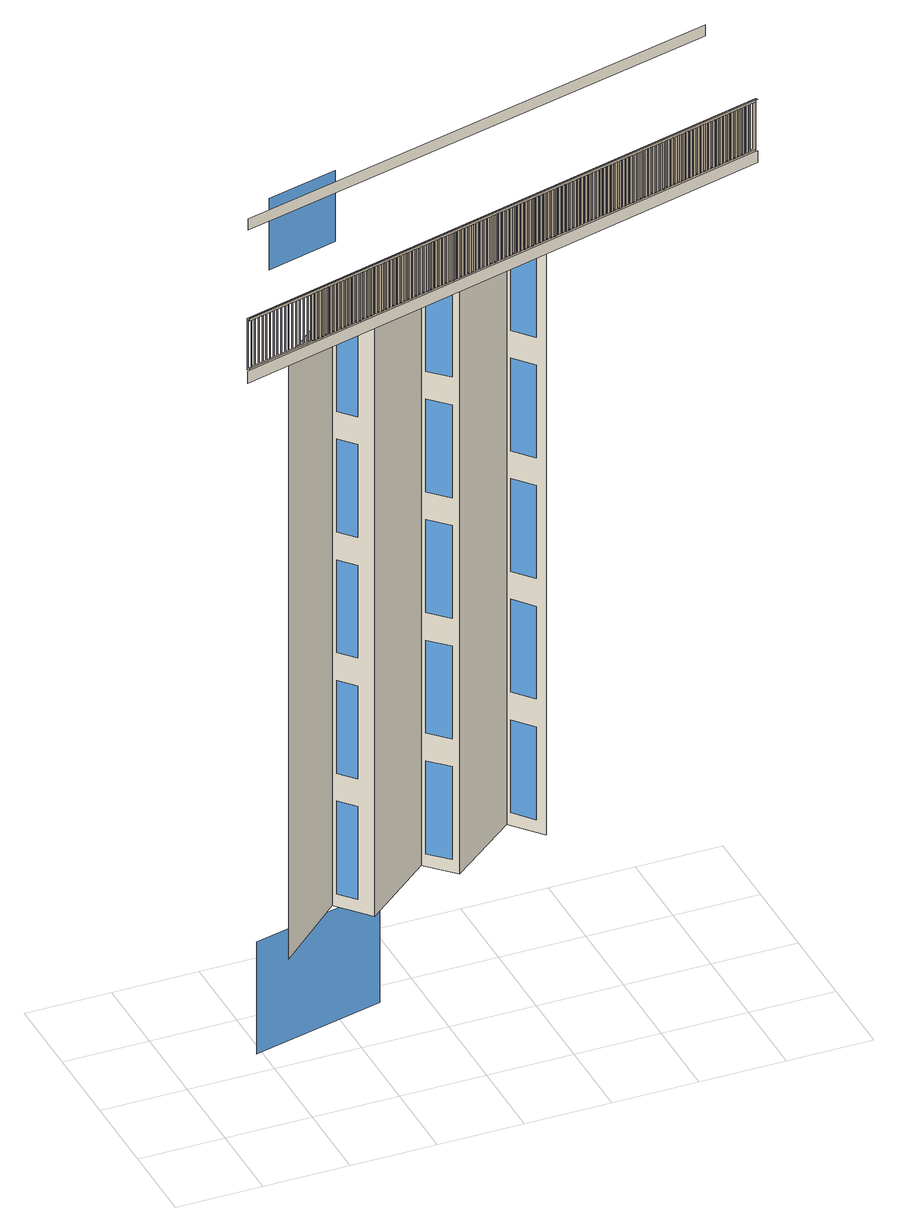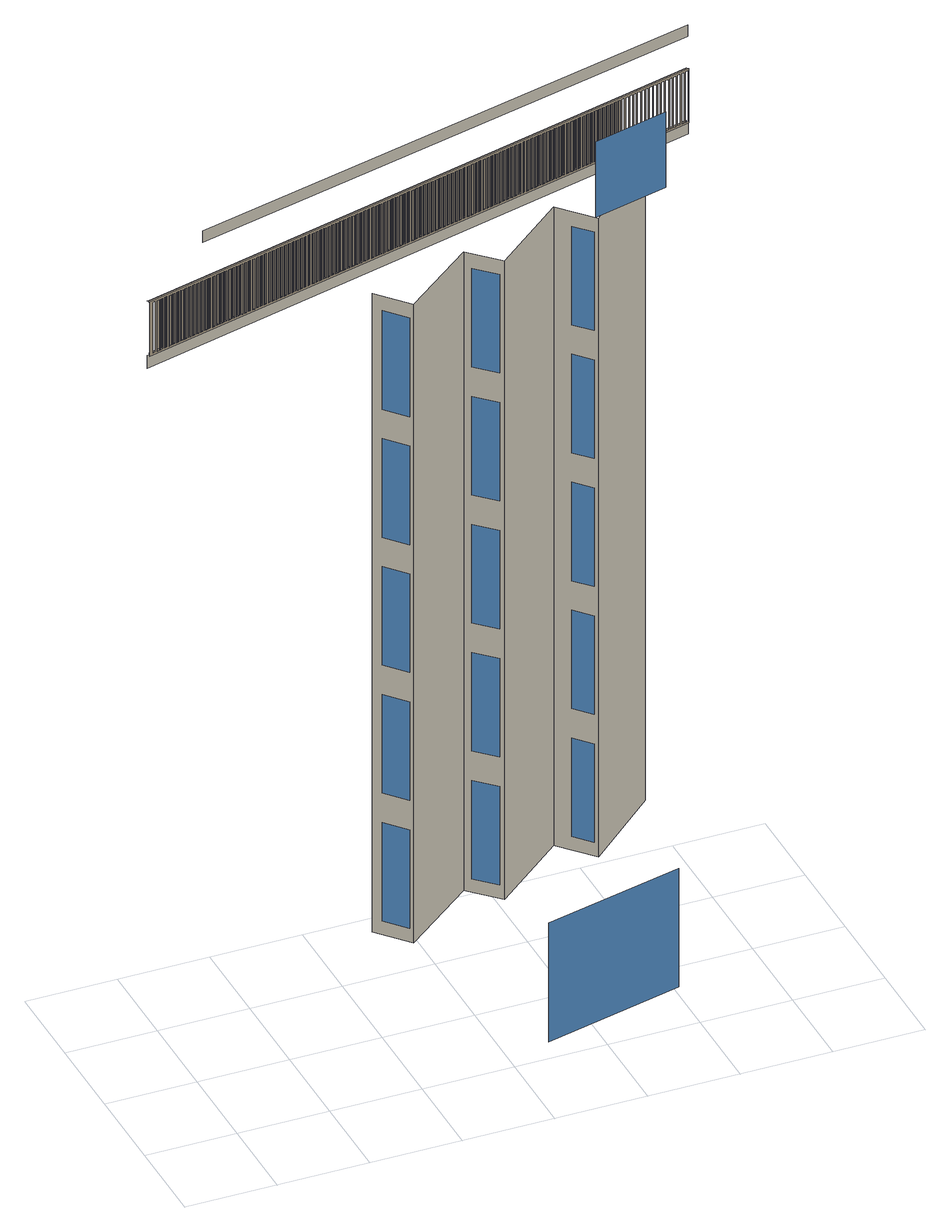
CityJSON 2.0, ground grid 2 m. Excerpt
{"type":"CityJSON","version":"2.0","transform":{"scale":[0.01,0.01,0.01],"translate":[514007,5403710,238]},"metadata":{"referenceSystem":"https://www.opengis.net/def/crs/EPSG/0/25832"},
"CityObjects":{
"building1":{"type":"Building","attributes":{"name":"Justizausbildungszentrum","Height.highReference":"highestRoofEdge","Height.lowReference":"lowestGroundPoint","Height.status":"measured","measuredHeight":23.2,"function":"3022","roofType":"1000","storeysAboveGround":7,"storeysBelowGround":2},"children":["building1-1"],"geometry":[{"type":"MultiSurface","lod":"3","boundaries":[[[0,1,2,3]],[[4,5,6,7]],[[8,9,10,11]],[[12,13,14,15]],[[16,17,18,19]],[[20,21,22,23]],[[24,25,26,27]],[[28,29,30,31]],[[3,2,32,33],[27,26,25,24],[31,30,29,28],[19,18,17,16],[23,22,21,20],[15,14,13,12]],[[34,33,32,35]],[[36,37,38,39]],[[40,41,42,43,44,45]],[[46,47,48,49]],[[50,51,52,53]],[[54,55,56,57]],[[58,59,60,61]],[[35,62,63,34],[49,48,47,46],[53,52,51,50],[57,56,55,54],[64,65,66,67],[61,60,59,58]],[[67,66,65,64]],[[68,63,62,69]],[[70,71,72,73]],[[74,75,76,77]],[[78,79,80,81]],[[82,83,68,69],[73,72,71,70],[77,76,75,74],[81,80,79,78],[84,85,86,87],[88,89,90,91]],[[87,86,85,84]],[[91,90,89,88]]],"semantics":{"surfaces":[{"type":"WallSurface"},{"type":"Window"}],"values":[0,1,1,1,1,1,1,1,0,0,0,0,1,1,1,1,0,1,0,1,1,1,0,1,1]}}]},
"building1-1":{"type":"BuildingInstallation","attributes":{"relationToConstruction":"outside"},"parents":["building1"],"geometry":[{"type":"MultiSurface","lod":"3","boundaries":[[[92,93,94,95]],[[96,97,93,92]],[[95,94,98,99]],[[99,98,97,96]],[[100,101,99,96]],[[100,102,103,101]],[[104,105,102,100]],[[101,103,106,107]],[[107,106,105,104]],[[108,109,107,104]],[[108,110,111,109]],[[112,113,110,108]],[[109,111,114,115]],[[115,114,113,112]],[[116,117,115,112]],[[116,118,119,117]],[[120,121,118,116]],[[117,119,122,123]],[[123,122,121,120]],[[124,125,123,120]],[[124,126,127,125]],[[128,129,126,124]],[[125,127,130,131]],[[131,130,129,128]],[[132,133,131,128]],[[132,134,135,133]],[[136,137,134,132]],[[133,135,138,139]],[[139,138,137,136]],[[140,141,139,136]],[[140,142,143,141]],[[144,145,142,140]],[[141,143,146,147]],[[147,146,145,144]],[[148,149,147,144]],[[148,150,151,149]],[[152,153,150,148]],[[149,151,154,155]],[[155,154,153,152]],[[156,157,155,152]],[[156,158,159,157]],[[160,161,158,156]],[[157,159,162,163]],[[163,162,161,160]],[[164,165,163,160]],[[164,166,167,165]],[[168,169,166,164]],[[165,167,170,171]],[[171,170,169,168]],[[172,173,171,168]],[[172,174,175,173]],[[176,177,174,172]],[[173,175,178,179]],[[179,178,177,176]],[[180,181,179,176]],[[180,182,183,181]],[[184,185,182,180]],[[181,183,186,187]],[[187,186,185,184]],[[188,189,187,184]],[[188,190,191,189]],[[192,193,190,188]],[[189,191,194,195]],[[195,194,193,192]],[[196,197,195,192]],[[196,198,199,197]],[[200,201,198,196]],[[197,199,202,203]],[[203,202,201,200]],[[204,205,203,200]],[[204,206,207,205]],[[208,209,206,204]],[[205,207,210,211]],[[211,210,209,208]],[[212,213,211,208]],[[212,214,215,213]],[[216,217,214,212]],[[213,215,218,219]],[[219,218,217,216]],[[220,221,219,216]],[[220,222,223,221]],[[224,225,222,220]],[[221,223,226,227]],[[227,226,225,224]],[[228,229,227,224]],[[228,230,231,229]],[[232,233,230,228]],[[229,231,234,235]],[[235,234,233,232]],[[236,237,235,232]],[[236,238,239,237]],[[240,241,238,236]],[[237,239,242,243]],[[243,242,241,240]],[[244,245,243,240]],[[244,246,247,245]],[[248,249,246,244]],[[245,247,250,251]],[[251,250,249,248]],[[252,253,251,248]],[[252,254,255,253]],[[256,257,254,252]],[[253,255,258,259]],[[259,258,257,256]],[[260,261,259,256]],[[260,262,263,261]],[[264,265,262,260]],[[261,263,266,267]],[[267,266,265,264]],[[268,269,267,264]],[[268,270,271,269]],[[272,273,270,268]],[[269,271,274,275]],[[275,274,273,272]],[[276,277,275,272]],[[276,278,279,277]],[[280,281,278,276]],[[277,279,282,283]],[[283,282,281,280]],[[284,285,283,280]],[[284,286,287,285]],[[288,289,286,284]],[[285,287,290,291]],[[291,290,289,288]],[[292,293,291,288]],[[292,294,295,293]],[[296,297,294,292]],[[293,295,298,299]],[[299,298,297,296]],[[300,301,299,296]],[[300,302,303,301]],[[304,305,302,300]],[[301,303,306,307]],[[307,306,305,304]],[[308,309,307,304]],[[308,310,311,309]],[[312,313,310,308]],[[309,311,314,315]],[[315,314,313,312]],[[316,317,315,312]],[[316,318,319,317]],[[320,321,318,316]],[[317,319,322,323]],[[323,322,321,320]],[[324,325,323,320]],[[324,326,327,325]],[[328,329,326,324]],[[325,327,330,331]],[[331,330,329,328]],[[332,333,331,328]],[[332,334,335,333]],[[336,337,334,332]],[[333,335,338,339]],[[339,338,337,336]],[[340,341,339,336]],[[340,342,343,341]],[[344,345,342,340]],[[341,343,346,347]],[[347,346,345,344]],[[348,349,347,344]],[[348,350,351,349]],[[352,353,350,348]],[[349,351,354,355]],[[355,354,353,352]],[[356,357,355,352]],[[356,358,359,357]],[[360,361,358,356]],[[357,359,362,363]],[[363,362,361,360]],[[364,365,363,360]],[[364,366,367,365]],[[368,369,366,364]],[[365,367,370,371]],[[371,370,369,368]],[[372,373,371,368]],[[372,374,375,373]],[[376,377,374,372]],[[373,375,378,379]],[[379,378,377,376]],[[380,381,379,376]],[[380,382,383,381]],[[384,385,382,380]],[[381,383,386,387]],[[387,386,385,384]],[[388,389,387,384]],[[388,390,391,389]],[[392,393,394,395],[396,397,398,399],[400,401,402,403],[404,405,406,407],[408,409,410,411],[412,413,414,415],[416,417,418,419],[420,421,422,423],[424,425,426,427],[428,429,430,431],[432,433,434,435],[436,437,438,439],[440,441,442,443],[444,445,446,447],[448,449,450,451],[452,453,454,455],[456,457,458,459],[460,461,462,463],[97,98,94,93],[105,106,103,102],[113,114,111,110],[121,122,119,118],[129,130,127,126],[137,138,135,134],[145,146,143,142],[153,154,151,150],[161,162,159,158],[169,170,167,166],[177,178,175,174],[185,186,183,182],[193,194,191,190],[201,202,199,198],[209,210,207,206],[217,218,215,214],[225,226,223,222],[233,234,231,230],[241,242,239,238],[249,250,247,246],[257,258,255,254],[265,266,263,262],[273,274,271,270],[281,282,279,278],[289,290,287,286],[297,298,295,294],[305,306,303,302],[313,314,311,310],[321,322,319,318],[329,330,327,326],[337,338,335,334],[345,346,343,342],[353,354,351,350],[361,362,359,358],[369,370,367,366],[377,378,375,374],[385,386,383,382],[464,465,391,390],[466,467,468,469],[470,471,472,473],[474,475,476,477],[478,479,480,481],[482,483,484,485],[486,487,488,489],[490,491,492,493],[494,495,496,497],[498,499,500,501],[502,503,504,505],[506,507,508,509],[510,511,512,513],[514,515,516,517],[518,519,520,521],[522,523,524,525],[526,527,528,529],[530,531,532,533],[534,535,536,537],[538,539,540,541],[542,543,544,545],[546,547,548,549],[550,551,552,553],[554,555,556,557],[558,559,560,561],[562,563,564,565],[566,567,568,569],[570,571,572,573],[574,575,576,577],[578,579,580,581],[582,583,584,585],[586,587,588,589],[590,591,592,593],[594,595,596,597],[598,599,600,601],[602,603,604,605],[606,607,608,609],[610,611,612,613],[614,615,616,617],[618,619,620,621],[622,623,624,625],[626,627,628,629],[630,631,632,633],[634,635,636,637],[638,639,640,641],[642,643,644,645],[646,647,648,649],[650,651,652,653],[654,655,656,657],[658,659,660,661],[662,663,664,665],[666,667,668,669],[670,671,672,673],[674,675,676,677],[678,679,680,681],[682,683,684,685],[686,687,688,689],[690,691,692,693],[694,695,696,697],[698,699,700,701],[702,703,704,705],[706,707,708,709],[710,711,712,713],[714,715,716,717],[718,719,720,721],[722,723,724,725],[726,727,728,729],[730,731,732,733],[734,735,736,737],[738,739,740,741],[742,743,744,745],[746,747,748,749],[750,751,752,753],[754,755,756,757],[758,759,760,761],[762,763,764,765],[766,767,768,769],[770,771,772,773],[774,775,776,777],[778,779,780,781],[782,783,784,785]],[[786,464,390,388]],[[389,391,465,787]],[[787,465,464,786]],[[788,789,787,786]],[[788,469,468,789]],[[790,466,469,788]],[[789,468,467,791]],[[791,467,466,790]],[[792,793,791,790]],[[792,473,472,793]],[[794,470,473,792]],[[793,472,471,795]],[[795,471,470,794]],[[796,797,795,794]],[[796,477,476,797]],[[798,474,477,796]],[[797,476,475,799]],[[799,475,474,798]],[[800,801,799,798]],[[800,481,480,801]],[[802,478,481,800]],[[801,480,479,803]],[[803,479,478,802]],[[804,805,803,802]],[[804,485,484,805]],[[806,482,485,804]],[[805,484,483,807]],[[807,483,482,806]],[[808,809,807,806]],[[808,489,488,809]],[[810,486,489,808]],[[809,488,487,811]],[[811,487,486,810]],[[812,813,811,810]],[[812,493,492,813]],[[814,490,493,812]],[[813,492,491,815]],[[815,491,490,814]],[[816,817,815,814]],[[816,497,496,817]],[[818,494,497,816]],[[817,496,495,819]],[[819,495,494,818]],[[820,821,819,818]],[[820,501,500,821]],[[822,498,501,820]],[[821,500,499,823]],[[823,499,498,822]],[[824,825,823,822]],[[824,505,504,825]],[[826,502,505,824]],[[825,504,503,827]],[[827,503,502,826]],[[828,829,827,826]],[[828,509,508,829]],[[830,506,509,828]],[[829,508,507,831]],[[831,507,506,830]],[[832,833,831,830]],[[832,513,512,833]],[[834,510,513,832]],[[833,512,511,835]],[[835,511,510,834]],[[836,837,835,834]],[[836,517,516,837]],[[838,514,517,836]],[[839,840,841,842,843,844,845,846,847,848,849,850,851,852,853,854,855,856,857,858,859,860,861,862,863,864,865,866,867,868,869,870,871,872,95,99,101,107,109,115,117,123,125,131,133,139,141,147,149,155,157,163,165,171,173,179,181,187,189,195,197,203,205,211,213,219,221,227,229,235,237,243,245,251,253,259,261,267,269,275,277,283,285,291,293,299,301,307,309,315,317,323,325,331,333,339,341,347,349,355,357,363,365,371,373,379,381,387,389,787,789,791,793,795,797,799,801,803,805,807,809,811,813,815,817,819,821,823,825,827,829,831,833,835,837,873,874,875,876,877,878,879,880,881,882,883,884,885,886,887,888,889,890,891,892,893,894,895,896,897,898,899,900,901,902,903,904,905,906,907,908,909,910,911,912,913,914,915,916,917,918,919,920,921,922,923,924,925,926,927,928,929,930,931,932,933,934,935,936,937,938,939,940,941,942,943,944,945,946,947,948,949,950,951,952,953,954,955,956,957,958,959,960,961,962,963,964,965,966,967,968,969,970,971,972,973,974,975,976,977,978,979,980,981,982,983,984,985,986,987,988,989,990,991,992,993,994,995,996,997,998,999,1000,1001,1002,1003,1004,1005,1006,1007,1008,1009,1010]],[[837,516,515,873]],[[873,515,514,838]],[[1009,1011,392,395,1010]],[[1012,874,873,838]],[[1013,1014,1015,1016,1017,1018,1019,1020,1021,1022,1023,1024,1025,1026,1027,1028,1029,1030,1031,1032,1033,1034,1035,1036,1037,1038,1039,1040,1041,1042,1043,1044,1045,1046,1047,1048,1049,1050,1051,1052,1053,1054,1055,1056,1057,1058,1059,1060,1061,1062,1063,1064,1065,1066,1067,1068,1069,1070,1071,1072,1073,1074,1075,1076,1077,1078,1079,1080,1081,1082,1083,1084,1085,1086,1087,1088,1089,1090,1091,1092,1093,1094,1095,1096,1097,1098,1099,1100,1101,1102,1103,1104,1105,1106,1107,1108,1109,1110,1111,1112,1113,1114,1115,1116,1117,1118,1119,1120,1121,1122,1123,1124,1125,1126,1127,1128,1129,1130,1131,1132,1133,1134,1135,1136,1137,1138,1139,1140,1141,1142,1143,1144,1145,1146,1012,838,836,834,832,830,828,826,824,822,820,818,816,814,812,810,808,806,804,802,800,798,796,794,792,790,788,786,388,384,380,376,372,368,364,360,356,352,348,344,340,336,332,328,324,320,316,312,308,304,300,296,292,288,284,280,276,272,268,264,260,256,252,248,244,240,236,232,228,224,220,216,212,208,204,200,196,192,188,184,180,176,172,168,164,160,156,152,148,144,140,136,132,128,124,120,116,112,108,104,100,96,92,1147,1148,1149,1150,1151,1152,1153,1154,1155,1156,1157,1158,1159,1160,1161,1162,1163,1164,1165,1166,1167,1168,1169,1170,1171,1172,1173,1174,1175,1176,1177,1178,1179,1180,43,42]],[[1012,521,520,874]],[[1146,518,521,1012]],[[874,520,519,875]],[[875,519,518,1146]],[[1145,876,875,1146]],[[1145,525,524,876]],[[1144,522,525,1145]],[[876,524,523,877]],[[877,523,522,1144]],[[1143,878,877,1144]],[[1143,529,528,878]],[[1142,526,529,1143]],[[878,528,527,879]],[[879,527,526,1142]],[[1141,880,879,1142]],[[1141,533,532,880]],[[1140,530,533,1141]],[[880,532,531,881]],[[881,531,530,1140]],[[1139,882,881,1140]],[[1139,537,536,882]],[[1138,534,537,1139]],[[882,536,535,883]],[[883,535,534,1138]],[[1137,884,883,1138]],[[1137,541,540,884]],[[1136,538,541,1137]],[[884,540,539,885]],[[885,539,538,1136]],[[1135,886,885,1136]],[[1135,545,544,886]],[[1134,542,545,1135]],[[886,544,543,887]],[[887,543,542,1134]],[[1133,888,887,1134]],[[1133,549,548,888]],[[1132,546,549,1133]],[[888,548,547,889]],[[889,547,546,1132]],[[1131,890,889,1132]],[[1131,553,552,890]],[[1130,550,553,1131]],[[890,552,551,891]],[[891,551,550,1130]],[[1129,892,891,1130]],[[1129,557,556,892]],[[1128,554,557,1129]],[[892,556,555,893]],[[893,555,554,1128]],[[1127,894,893,1128]],[[1127,561,560,894]],[[1126,558,561,1127]],[[894,560,559,895]],[[895,559,558,1126]],[[1125,896,895,1126]],[[1125,565,564,896]],[[1124,562,565,1125]],[[896,564,563,897]],[[897,563,562,1124]],[[1123,898,897,1124]],[[1123,569,568,898]],[[1122,566,569,1123]],[[898,568,567,899]],[[899,567,566,1122]],[[1121,900,899,1122]],[[1121,573,572,900]],[[1120,570,573,1121]],[[900,572,571,901]],[[901,571,570,1120]],[[1119,902,901,1120]],[[1119,577,576,902]],[[1118,574,577,1119]],[[902,576,575,903]],[[903,575,574,1118]],[[1117,904,903,1118]],[[1117,581,580,904]],[[1116,578,581,1117]],[[904,580,579,905]],[[905,579,578,1116]],[[1115,906,905,1116]],[[1115,585,584,906]],[[1114,582,585,1115]],[[906,584,583,907]],[[907,583,582,1114]],[[1113,908,907,1114]],[[1113,589,588,908]],[[1112,586,589,1113]],[[908,588,587,909]],[[909,587,586,1112]],[[1111,910,909,1112]],[[1111,593,592,910]],[[1110,590,593,1111]],[[910,592,591,911]],[[911,591,590,1110]],[[1109,912,911,1110]],[[1109,597,596,912]],[[1108,594,597,1109]],[[912,596,595,913]],[[913,595,594,1108]],[[1107,914,913,1108]],[[1107,601,600,914]],[[1106,598,601,1107]],[[914,600,599,915]],[[915,599,598,1106]],[[1105,916,915,1106]],[[1105,605,604,916]],[[1104,602,605,1105]],[[916,604,603,917]],[[917,603,602,1104]],[[1103,918,917,1104]],[[1103,609,608,918]],[[1102,606,609,1103]],[[918,608,607,919]],[[919,607,606,1102]],[[1101,920,919,1102]],[[1101,613,612,920]],[[1100,610,613,1101]],[[920,612,611,921]],[[921,611,610,1100]],[[1099,922,921,1100]],[[1099,617,616,922]],[[1098,614,617,1099]],[[922,616,615,923]],[[923,615,614,1098]],[[1097,924,923,1098]],[[1097,621,620,924]],[[1096,618,621,1097]],[[924,620,619,925]],[[925,619,618,1096]],[[1095,926,925,1096]],[[1095,625,624,926]],[[1094,622,625,1095]],[[926,624,623,927]],[[927,623,622,1094]],[[1093,928,927,1094]],[[1093,629,628,928]],[[1092,626,629,1093]],[[928,628,627,929]],[[929,627,626,1092]],[[1091,930,929,1092]],[[1091,633,632,930]],[[1090,630,633,1091]],[[930,632,631,931]],[[931,631,630,1090]],[[1089,932,931,1090]],[[1089,637,636,932]],[[1088,634,637,1089]],[[932,636,635,933]],[[933,635,634,1088]],[[1087,934,933,1088]],[[1087,641,640,934]],[[1086,638,641,1087]],[[934,640,639,935]],[[935,639,638,1086]],[[1085,936,935,1086]],[[1085,645,644,936]],[[1084,642,645,1085]],[[936,644,643,937]],[[937,643,642,1084]],[[1083,938,937,1084]],[[1083,649,648,938]],[[1082,646,649,1083]],[[938,648,647,939]],[[939,647,646,1082]],[[1081,940,939,1082]],[[1081,653,652,940]],[[1080,650,653,1081]],[[940,652,651,941]],[[941,651,650,1080]],[[1079,942,941,1080]],[[1079,657,656,942]],[[1078,654,657,1079]],[[942,656,655,943]],[[943,655,654,1078]],[[1077,944,943,1078]],[[1077,661,660,944]],[[1076,658,661,1077]],[[944,660,659,945]],[[945,659,658,1076]],[[1075,946,945,1076]],[[1075,665,664,946]],[[1074,662,665,1075]],[[946,664,663,947]],[[947,663,662,1074]],[[1073,948,947,1074]],[[1073,669,668,948]],[[1072,666,669,1073]],[[948,668,667,949]],[[949,667,666,1072]],[[1071,950,949,1072]],[[1071,673,672,950]],[[1070,670,673,1071]],[[950,672,671,951]],[[951,671,670,1070]],[[1069,952,951,1070]],[[1069,677,676,952]],[[1068,674,677,1069]],[[952,676,675,953]],[[953,675,674,1068]],[[1067,954,953,1068]],[[1067,681,680,954]],[[1066,678,681,1067]],[[954,680,679,955]],[[955,679,678,1066]],[[1065,956,955,1066]],[[1065,685,684,956]],[[1064,682,685,1065]],[[956,684,683,957]],[[957,683,682,1064]],[[1063,958,957,1064]],[[1063,689,688,958]],[[1062,686,689,1063]],[[958,688,687,959]],[[959,687,686,1062]],[[1061,960,959,1062]],[[1061,693,692,960]],[[1060,690,693,1061]],[[960,692,691,961]],[[961,691,690,1060]],[[1059,962,961,1060]],[[1059,697,696,962]],[[1058,694,697,1059]],[[962,696,695,963]],[[963,695,694,1058]],[[1057,964,963,1058]],[[1057,701,700,964]],[[1056,698,701,1057]],[[964,700,699,965]],[[965,699,698,1056]],[[1055,966,965,1056]],[[1055,705,704,966]],[[1054,702,705,1055]],[[966,704,703,967]],[[967,703,702,1054]],[[1053,968,967,1054]],[[1053,709,708,968]],[[1052,706,709,1053]],[[968,708,707,969]],[[969,707,706,1052]],[[1051,970,969,1052]],[[1051,713,712,970]],[[1050,710,713,1051]],[[970,712,711,971]],[[971,711,710,1050]],[[1049,972,971,1050]],[[1049,717,716,972]],[[1048,714,717,1049]],[[972,716,715,973]],[[973,715,714,1048]],[[1047,974,973,1048]],[[1047,721,720,974]],[[1046,718,721,1047]],[[974,720,719,975]],[[975,719,718,1046]],[[1045,976,975,1046]],[[1045,725,724,976]],[[1044,722,725,1045]],[[976,724,723,977]],[[977,723,722,1044]],[[1043,978,977,1044]],[[1043,729,728,978]],[[1042,726,729,1043]],[[978,728,727,979]],[[979,727,726,1042]],[[1041,980,979,1042]],[[1041,733,732,980]],[[1040,730,733,1041]],[[980,732,731,981]],[[981,731,730,1040]],[[1039,982,981,1040]],[[1039,737,736,982]],[[1038,734,737,1039]],[[982,736,735,983]],[[983,735,734,1038]],[[1037,984,983,1038]],[[1037,741,740,984]],[[1036,738,741,1037]],[[984,740,739,985]],[[985,739,738,1036]],[[1035,986,985,1036]],[[1035,745,744,986]],[[1034,742,745,1035]],[[986,744,743,987]],[[987,743,742,1034]],[[1033,988,987,1034]],[[1033,749,748,988]],[[1032,746,749,1033]],[[988,748,747,989]],[[989,747,746,1032]],[[1031,990,989,1032]],[[1031,753,752,990]],[[1030,750,753,1031]],[[990,752,751,991]],[[991,751,750,1030]],[[1029,992,991,1030]],[[1029,757,756,992]],[[1028,754,757,1029]],[[992,756,755,993]],[[993,755,754,1028]],[[1027,994,993,1028]],[[1027,761,760,994]],[[1026,758,761,1027]],[[994,760,759,995]],[[995,759,758,1026]],[[1025,996,995,1026]],[[1025,765,764,996]],[[1024,762,765,1025]],[[996,764,763,997]],[[997,763,762,1024]],[[1023,998,997,1024]],[[1023,769,768,998]],[[1022,766,769,1023]],[[998,768,767,999]],[[999,767,766,1022]],[[1021,1000,999,1022]],[[1021,773,772,1000]],[[1020,770,773,1021]],[[1000,772,771,1001]],[[1001,771,770,1020]],[[1019,1002,1001,1020]],[[1019,777,776,1002]],[[1018,774,777,1019]],[[1017,1004,1003,1018]]]}]}
},
"vertices":[
[189,99,1896],[189,99,374],[353,248,374],[353,248,1896],[188,266,31],[503,343,31],[503,343,314],[188,266,314],[405,352,2156],[235,309,2156],[235,309,1976],[405,352,1976],[393,204,406],[393,204,641],[360,241,641],[360,241,406],[360,241,1321],[393,204,1321],[393,204,1556],[360,241,1556],[393,204,1626],[393,204,1861],[360,241,1861],[360,241,1626],[360,241,946],[360,241,711],[393,204,711],[393,204,946],[360,241,1251],[360,241,1016],[393,204,1016],[393,204,1251],[419,175,374],[419,175,1896],[585,313,1896],[585,313,374],[1292,442,2206],[1292,442,2234],[118,148,2234],[118,148,2206],[1387,384,1896],[1387,384,1926],[1382,383,1926],[76,43,1926],[71,42,1926],[71,42,1896],[592,306,406],[635,264,406],[635,264,641],[592,306,641],[592,306,711],[635,264,711],[635,264,946],[592,306,946],[592,306,1016],[635,264,1016],[635,264,1251],[592,306,1251],[635,264,1626],[635,264,1861],[592,306,1861],[592,306,1626],[647,252,374],[647,252,1896],[635,264,1556],[635,264,1321],[592,306,1321],[592,306,1556],[812,385,1896],[812,385,374],[818,378,406],[857,332,406],[857,332,641],[818,378,641],[818,378,711],[857,332,711],[857,332,946],[818,378,946],[857,332,1016],[857,332,1251],[818,378,1251],[818,378,1016],[872,315,374],[872,315,1896],[857,332,1321],[818,378,1321],[818,378,1556],[857,332,1556],[857,332,1626],[818,378,1626],[818,378,1861],[857,332,1861],
[241,86,1931],[239,91,1931],[239,91,2051],[241,86,2051],[245,87,1931],[244,92,1931],[244,92,2051],[245,87,2051],[250,88,1931],[250,88,2051],[249,93,1931],[249,93,2051],[255,90,1931],[254,95,1931],[254,95,2051],[255,90,2051],[260,91,1931],[260,91,2051],[259,96,1931],[259,96,2051],[265,92,1931],[264,97,1931],[264,97,2051],[265,92,2051],[270,94,1931],[270,94,2051],[268,98,1931],[268,98,2051],[274,95,1931],[273,100,1931],[273,100,2051],[274,95,2051],[279,96,1931],[279,96,2051],[278,101,1931],[278,101,2051],[284,97,1931],[283,102,1931],[283,102,2051],[284,97,2051],[289,99,1931],[289,99,2051],[288,103,1931],[288,103,2051],[294,100,1931],[293,105,1931],[293,105,2051],[294,100,2051],[299,101,1931],[299,101,2051],[297,106,1931],[297,106,2051],[303,102,1931],[302,107,1931],[302,107,2051],[303,102,2051],[308,104,1931],[308,104,2051],[307,108,1931],[307,108,2051],[313,105,1931],[312,110,1931],[312,110,2051],[313,105,2051],[318,106,1931],[318,106,2051],[317,111,1931],[317,111,2051],[323,107,1931],[322,112,1931],[322,112,2051],[323,107,2051],[328,109,1931],[328,109,2051],[326,113,1931],[326,113,2051],[333,110,1931],[331,115,1931],[331,115,2051],[333,110,2051],[337,111,1931],[337,111,2051],[336,116,1931],[336,116,2051],[342,112,1931],[341,117,1931],[341,117,2051],[342,112,2051],[347,114,1931],[347,114,2051],[346,119,1931],[346,119,2051],[352,115,1931],[351,120,1931],[351,120,2051],[352,115,2051],[357,116,1931],[357,116,2051],[355,121,1931],[355,121,2051],[362,117,1931],[360,122,1931],[360,122,2051],[362,117,2051],[366,119,1931],[366,119,2051],[365,124,1931],[365,124,2051],[371,120,1931],[370,125,1931],[370,125,2051],[371,120,2051],[376,121,1931],[376,121,2051],[375,126,1931],[375,126,2051],[381,122,1931],[380,127,1931],[380,127,2051],[381,122,2051],[386,124,1931],[386,124,2051],[384,129,1931],[384,129,2051],[391,125,1931],[389,130,1931],[389,130,2051],[391,125,2051],[395,126,1931],[395,126,2051],[394,131,1931],[394,131,2051],[400,128,1931],[399,132,1931],[399,132,2051],[400,128,2051],[405,129,1931],[405,129,2051],[404,134,1931],[404,134,2051],[410,130,1931],[409,135,1931],[409,135,2051],[410,130,2051],[415,131,1931],[415,131,2051],[413,136,1931],[413,136,2051],[420,133,1931],[418,137,1931],[418,137,2051],[420,133,2051],[424,134,1931],[424,134,2051],[423,139,1931],[423,139,2051],[429,135,1931],[428,140,1931],[428,140,2051],[429,135,2051],[434,136,1931],[434,136,2051],[433,141,1931],[433,141,2051],[439,138,1931],[438,142,1931],[438,142,2051],[439,138,2051],[444,139,1931],[444,139,2051],[442,144,1931],[442,144,2051],[449,140,1931],[447,145,1931],[447,145,2051],[449,140,2051],[453,141,1931],[453,141,2051],[452,146,1931],[452,146,2051],[458,143,1931],[457,147,1931],[457,147,2051],[458,143,2051],[463,144,1931],[463,144,2051],[462,149,1931],[462,149,2051],[468,145,1931],[467,150,1931],[467,150,2051],[468,145,2051],[473,146,1931],[473,146,2051],[472,151,1931],[472,151,2051],[478,148,1931],[476,153,1931],[476,153,2051],[478,148,2051],[482,149,1931],[482,149,2051],[481,154,1931],[481,154,2051],[487,150,1931],[486,155,1931],[486,155,2051],[487,150,2051],[492,151,1931],[492,151,2051],[491,156,1931],[491,156,2051],[497,153,1931],[496,158,1931],[496,158,2051],[497,153,2051],[502,154,1931],[502,154,2051],[501,159,1931],[501,159,2051],[507,155,1931],[505,160,1931],[505,160,2051],[507,155,2051],[511,156,1931],[511,156,2051],[510,161,1931],[510,161,2051],[516,158,1931],[515,163,1931],[515,163,2051],[516,158,2051],[521,159,1931],[521,159,2051],[520,164,1931],[520,164,2051],[526,160,1931],[525,165,1931],[525,165,2051],[526,160,2051],[531,162,1931],[531,162,2051],[530,166,1931],[530,166,2051],[536,163,1931],[534,168,1931],[534,168,2051],[536,163,2051],[540,164,1931],[540,164,2051],[539,169,1931],[539,169,2051],[545,165,1931],[544,170,1931],[544,170,2051],[545,165,2051],[550,167,1931],[550,167,2051],[549,171,1931],[549,171,2051],[555,168,1931],[554,173,1931],[554,173,2051],[555,168,2051],[560,169,1931],[560,169,2051],[559,174,1931],[559,174,2051],[565,170,1931],[563,175,1931],[563,175,2051],[565,170,2051],[570,172,1931],[570,172,2051],[568,176,1931],[568,176,2051],[574,173,1931],[573,178,1931],[573,178,2051],[574,173,2051],[579,174,1931],[579,174,2051],[578,179,1931],[578,179,2051],[584,175,1931],[583,180,1931],[583,180,2051],[584,175,2051],[589,177,1931],[589,177,2051],[588,181,1931],[588,181,2051],[594,178,1931],[592,183,1931],[592,183,2051],[594,178,2051],[599,179,1931],[599,179,2051],[597,184,1931],[597,184,2051],[1384,389,2056],[1384,389,1926],[72,47,1926],[72,47,2056],[80,49,1931],[80,49,2051],[75,48,2051],[75,48,1931],[89,52,1931],[89,52,2051],[85,51,2051],[85,51,1931],[99,54,1931],[99,54,2051],[94,53,2051],[94,53,1931],[109,57,1931],[109,57,2051],[104,56,2051],[104,56,1931],[118,59,1931],[118,59,2051],[114,58,2051],[114,58,1931],[128,62,1931],[128,62,2051],[123,61,2051],[123,61,1931],[138,64,1931],[138,64,2051],[133,63,2051],[133,63,1931],[147,67,1931],[147,67,2051],[143,66,2051],[143,66,1931],[157,69,1931],[157,69,2051],[152,68,2051],[152,68,1931],[167,72,1931],[167,72,2051],[162,71,2051],[162,71,1931],[176,74,1931],[176,74,2051],[172,73,2051],[172,73,1931],[186,77,1931],[186,77,2051],[181,76,2051],[181,76,1931],[196,79,1931],[196,79,2051],[191,78,2051],[191,78,1931],[205,82,1931],[205,82,2051],[201,81,2051],[201,81,1931],[215,85,1931],[215,85,2051],[210,83,2051],[210,83,1931],[225,87,1931],[225,87,2051],[220,86,2051],[220,86,1931],[235,90,1931],[235,90,2051],[230,88,2051],[230,88,1931],[602,185,1931],[602,185,2051],[612,188,1931],[612,188,2051],[607,187,2051],[607,187,1931],[621,190,1931],[621,190,2051],[617,189,2051],[617,189,1931],[631,193,1931],[631,193,2051],[626,192,2051],[626,192,1931],[641,195,1931],[641,195,2051],[636,194,2051],[636,194,1931],[650,198,1931],[650,198,2051],[646,197,2051],[646,197,1931],[660,200,1931],[660,200,2051],[655,199,2051],[655,199,1931],[670,203,1931],[670,203,2051],[665,202,2051],[665,202,1931],[679,205,1931],[679,205,2051],[675,204,2051],[675,204,1931],[689,208,1931],[689,208,2051],[684,207,2051],[684,207,1931],[699,210,1931],[699,210,2051],[694,209,2051],[694,209,1931],[709,213,1931],[709,213,2051],[704,212,2051],[704,212,1931],[718,215,1931],[718,215,2051],[713,214,2051],[713,214,1931],[728,218,1931],[728,218,2051],[723,217,2051],[723,217,1931],[738,221,1931],[738,221,2051],[733,219,2051],[733,219,1931],[747,223,1931],[747,223,2051],[742,222,2051],[742,222,1931],[757,226,1931],[757,226,2051],[752,224,2051],[752,224,1931],[767,228,1931],[767,228,2051],[762,227,2051],[762,227,1931],[776,231,1931],[776,231,2051],[771,229,2051],[771,229,1931],[786,233,1931],[786,233,2051],[781,232,2051],[781,232,1931],[796,236,1931],[796,236,2051],[791,234,2051],[791,234,1931],[805,238,1931],[805,238,2051],[800,237,2051],[800,237,1931],[815,241,1931],[815,241,2051],[810,239,2051],[810,239,1931],[825,243,1931],[825,243,2051],[820,242,2051],[820,242,1931],[834,246,1931],[834,246,2051],[829,244,2051],[829,244,1931],[844,248,1931],[844,248,2051],[839,247,2051],[839,247,1931],[854,251,1931],[854,251,2051],[849,249,2051],[849,249,1931],[863,253,1931],[863,253,2051],[858,252,2051],[858,252,1931],[873,256,1931],[873,256,2051],[868,255,2051],[868,255,1931],[883,258,1931],[883,258,2051],[878,257,2051],[878,257,1931],[892,261,1931],[892,261,2051],[887,260,2051],[887,260,1931],[902,263,1931],[902,263,2051],[897,262,2051],[897,262,1931],[912,266,1931],[912,266,2051],[907,265,2051],[907,265,1931],[921,268,1931],[921,268,2051],[916,267,2051],[916,267,1931],[931,271,1931],[931,271,2051],[926,270,2051],[926,270,1931],[941,273,1931],[941,273,2051],[936,272,2051],[936,272,1931],[950,276,1931],[950,276,2051],[946,275,2051],[946,275,1931],[960,278,1931],[960,278,2051],[955,277,2051],[955,277,1931],[970,281,1931],[970,281,2051],[965,280,2051],[965,280,1931],[979,283,1931],[979,283,2051],[975,282,2051],[975,282,1931],[989,286,1931],[989,286,2051],[984,285,2051],[984,285,1931],[999,289,1931],[999,289,2051],[994,287,2051],[994,287,1931],[1008,291,1931],[1008,291,2051],[1004,290,2051],[1004,290,1931],[1018,294,1931],[1018,294,2051],[1013,292,2051],[1013,292,1931],[1028,296,1931],[1028,296,2051],[1023,295,2051],[1023,295,1931],[1037,299,1931],[1037,299,2051],[1033,297,2051],[1033,297,1931],[1047,301,1931],[1047,301,2051],[1042,300,2051],[1042,300,1931],[1057,304,1931],[1057,304,2051],[1052,302,2051],[1052,302,1931],[1066,306,1931],[1066,306,2051],[1062,305,2051],[1062,305,1931],[1076,309,1931],[1076,309,2051],[1071,307,2051],[1071,307,1931],[1086,311,1931],[1086,311,2051],[1081,310,2051],[1081,310,1931],[1095,314,1931],[1095,314,2051],[1091,312,2051],[1091,312,1931],[1105,316,1931],[1105,316,2051],[1100,315,2051],[1100,315,1931],[1115,319,1931],[1115,319,2051],[1110,317,2051],[1110,317,1931],[1124,321,1931],[1124,321,2051],[1120,320,2051],[1120,320,1931],[1134,324,1931],[1134,324,2051],[1129,323,2051],[1129,323,1931],[1144,326,1931],[1144,326,2051],[1139,325,2051],[1139,325,1931],[1153,329,1931],[1153,329,2051],[1149,328,2051],[1149,328,1931],[1163,331,1931],[1163,331,2051],[1158,330,2051],[1158,330,1931],[1173,334,1931],[1173,334,2051],[1168,333,2051],[1168,333,1931],[1183,336,1931],[1183,336,2051],[1178,335,2051],[1178,335,1931],[1192,339,1931],[1192,339,2051],[1187,338,2051],[1187,338,1931],[1202,341,1931],[1202,341,2051],[1197,340,2051],[1197,340,1931],[1212,344,1931],[1212,344,2051],[1207,343,2051],[1207,343,1931],[1221,346,1931],[1221,346,2051],[1216,345,2051],[1216,345,1931],[1231,349,1931],[1231,349,2051],[1226,348,2051],[1226,348,1931],[1241,351,1931],[1241,351,2051],[1236,350,2051],[1236,350,1931],[1250,354,1931],[1250,354,2051],[1245,353,2051],[1245,353,1931],[1260,357,1931],[1260,357,2051],[1255,355,2051],[1255,355,1931],[1270,359,1931],[1270,359,2051],[1265,358,2051],[1265,358,1931],[1279,362,1931],[1279,362,2051],[1274,360,2051],[1274,360,1931],[1289,364,1931],[1289,364,2051],[1284,363,2051],[1284,363,1931],[1299,367,1931],[1299,367,2051],[1294,365,2051],[1294,365,1931],[1308,369,1931],[1308,369,2051],[1303,368,2051],[1303,368,1931],[1318,372,1931],[1318,372,2051],[1313,370,2051],[1313,370,1931],[1328,374,1931],[1328,374,2051],[1323,373,2051],[1323,373,1931],[1337,377,1931],[1337,377,2051],[1332,375,2051],[1332,375,1931],[1347,379,1931],[1347,379,2051],[1342,378,2051],[1342,378,1931],[1357,382,1931],[1357,382,2051],[1352,380,2051],[1352,380,1931],[1366,384,1931],[1366,384,2051],[1361,383,2051],[1361,383,1931],[1376,387,1931],[1376,387,2051],[1371,385,2051],[1371,385,1931],[603,180,1931],[603,180,2051],[608,182,1931],[608,182,2051],[613,183,1931],[613,183,2051],[618,184,1931],[618,184,2051],[623,185,1931],[623,185,2051],[628,187,1931],[628,187,2051],[632,188,1931],[632,188,2051],[637,189,1931],[637,189,2051],[642,190,1931],[642,190,2051],[647,192,1931],[647,192,2051],[652,193,1931],[652,193,2051],[657,194,1931],[657,194,2051],[661,196,1931],[661,196,2051],[666,197,1931],[666,197,2051],[671,198,1931],[671,198,2051],[676,199,1931],[676,199,2051],[681,201,1931],[681,201,2051],[686,202,1931],[686,202,2051],[690,203,1931],[690,203,2051],[695,204,1931],[695,204,2051],[700,206,1931],[700,206,2051],[705,207,1931],[705,207,2051],[710,208,1931],[710,208,2051],[715,209,1931],[715,209,2051],[719,211,1931],[719,211,2051],[724,212,1931],[724,212,2051],[729,213,1931],[76,43,2051],[81,44,2051],[86,46,2051],[91,47,2051],[96,48,2051],[100,49,2051],[105,51,2051],[110,52,2051],[115,53,2051],[120,54,2051],[125,56,2051],[129,57,2051],[134,58,2051],[139,60,2051],[144,61,2051],[149,62,2051],[154,63,2051],[158,65,2051],[163,66,2051],[168,67,2051],[173,68,2051],[178,70,2051],[183,71,2051],[187,72,2051],[192,73,2051],[197,75,2051],[202,76,2051],[207,77,2051],[212,78,2051],[216,80,2051],[221,81,2051],[226,82,2051],[231,83,2051],[236,85,2051],[729,213,2051],[734,214,2051],[739,216,2051],[744,217,2051],[748,218,2051],[753,219,2051],[758,221,2051],[763,222,2051],[768,223,2051],[773,224,2051],[777,226,2051],[782,227,2051],[787,228,2051],[792,230,2051],[797,231,2051],[802,232,2051],[807,233,2051],[811,235,2051],[816,236,2051],[821,237,2051],[826,238,2051],[831,240,2051],[836,241,2051],[840,242,2051],[845,243,2051],[850,245,2051],[855,246,2051],[860,247,2051],[865,248,2051],[869,250,2051],[874,251,2051],[879,252,2051],[884,253,2051],[889,255,2051],[894,256,2051],[898,257,2051],[903,258,2051],[908,260,2051],[913,261,2051],[918,262,2051],[923,264,2051],[927,265,2051],[932,266,2051],[937,267,2051],[942,269,2051],[947,270,2051],[952,271,2051],[956,272,2051],[961,274,2051],[966,275,2051],[971,276,2051],[976,277,2051],[981,279,2051],[985,280,2051],[990,281,2051],[995,282,2051],[1000,284,2051],[1005,285,2051],[1010,286,2051],[1014,287,2051],[1019,289,2051],[1024,290,2051],[1029,291,2051],[1034,292,2051],[1039,294,2051],[1044,295,2051],[1048,296,2051],[1053,298,2051],[1058,299,2051],[1063,300,2051],[1068,301,2051],[1073,303,2051],[1077,304,2051],[1082,305,2051],[1087,306,2051],[1092,308,2051],[1097,309,2051],[1102,310,2051],[1106,311,2051],[1111,313,2051],[1116,314,2051],[1121,315,2051],[1126,316,2051],[1131,318,2051],[1135,319,2051],[1140,320,2051],[1145,321,2051],[1150,323,2051],[1155,324,2051],[1160,325,2051],[1164,326,2051],[1169,328,2051],[1174,329,2051],[1179,330,2051],[1184,332,2051],[1189,333,2051],[1193,334,2051],[1198,335,2051],[1203,337,2051],[1208,338,2051],[1213,339,2051],[1218,340,2051],[1222,342,2051],[1227,343,2051],[1232,344,2051],[1237,345,2051],[1242,347,2051],[1247,348,2051],[1251,349,2051],[1256,350,2051],[1261,352,2051],[1266,353,2051],[1271,354,2051],[1276,355,2051],[1281,357,2051],[1285,358,2051],[1290,359,2051],[1295,360,2051],[1300,362,2051],[1305,363,2051],[1310,364,2051],[1314,366,2051],[1319,367,2051],[1324,368,2051],[1329,369,2051],[1334,371,2051],[1339,372,2051],[1343,373,2051],[1348,374,2051],[1353,376,2051],[1358,377,2051],[1363,378,2051],[1368,379,2051],[1372,381,2051],[1377,382,2051],[1382,383,2051],[1382,383,2056],[76,43,2056],[1387,384,2056],[734,214,1931],[1382,383,1931],[1377,382,1931],[1372,381,1931],[1368,379,1931],[1363,378,1931],[1358,377,1931],[1353,376,1931],[1348,374,1931],[1343,373,1931],[1339,372,1931],[1334,371,1931],[1329,369,1931],[1324,368,1931],[1319,367,1931],[1314,366,1931],[1310,364,1931],[1305,363,1931],[1300,362,1931],[1295,360,1931],[1290,359,1931],[1285,358,1931],[1281,357,1931],[1276,355,1931],[1271,354,1931],[1266,353,1931],[1261,352,1931],[1256,350,1931],[1251,349,1931],[1247,348,1931],[1242,347,1931],[1237,345,1931],[1232,344,1931],[1227,343,1931],[1222,342,1931],[1218,340,1931],[1213,339,1931],[1208,338,1931],[1203,337,1931],[1198,335,1931],[1193,334,1931],[1189,333,1931],[1184,332,1931],[1179,330,1931],[1174,329,1931],[1169,328,1931],[1164,326,1931],[1160,325,1931],[1155,324,1931],[1150,323,1931],[1145,321,1931],[1140,320,1931],[1135,319,1931],[1131,318,1931],[1126,316,1931],[1121,315,1931],[1116,314,1931],[1111,313,1931],[1106,311,1931],[1102,310,1931],[1097,309,1931],[1092,308,1931],[1087,306,1931],[1082,305,1931],[1077,304,1931],[1073,303,1931],[1068,301,1931],[1063,300,1931],[1058,299,1931],[1053,298,1931],[1048,296,1931],[1044,295,1931],[1039,294,1931],[1034,292,1931],[1029,291,1931],[1024,290,1931],[1019,289,1931],[1014,287,1931],[1010,286,1931],[1005,285,1931],[1000,284,1931],[995,282,1931],[990,281,1931],[985,280,1931],[981,279,1931],[976,277,1931],[971,276,1931],[966,275,1931],[961,274,1931],[956,272,1931],[952,271,1931],[947,270,1931],[942,269,1931],[937,267,1931],[932,266,1931],[927,265,1931],[923,264,1931],[918,262,1931],[913,261,1931],[908,260,1931],[903,258,1931],[898,257,1931],[894,256,1931],[889,255,1931],[884,253,1931],[879,252,1931],[874,251,1931],[869,250,1931],[865,248,1931],[860,247,1931],[855,246,1931],[850,245,1931],[845,243,1931],[840,242,1931],[836,241,1931],[831,240,1931],[826,238,1931],[821,237,1931],[816,236,1931],[811,235,1931],[807,233,1931],[802,232,1931],[797,231,1931],[792,230,1931],[787,228,1931],[782,227,1931],[777,226,1931],[773,224,1931],[768,223,1931],[763,222,1931],[758,221,1931],[753,219,1931],[748,218,1931],[744,217,1931],[739,216,1931],[236,85,1931],[231,83,1931],[226,82,1931],[221,81,1931],[216,80,1931],[212,78,1931],[207,77,1931],[202,76,1931],[197,75,1931],[192,73,1931],[187,72,1931],[183,71,1931],[178,70,1931],[173,68,1931],[168,67,1931],[163,66,1931],[158,65,1931],[154,63,1931],[149,62,1931],[144,61,1931],[139,60,1931],[134,58,1931],[129,57,1931],[125,56,1931],[120,54,1931],[115,53,1931],[110,52,1931],[105,51,1931],[100,49,1931],[96,48,1931],[91,47,1931],[86,46,1931],[81,44,1931],[76,43,1931]
]}
